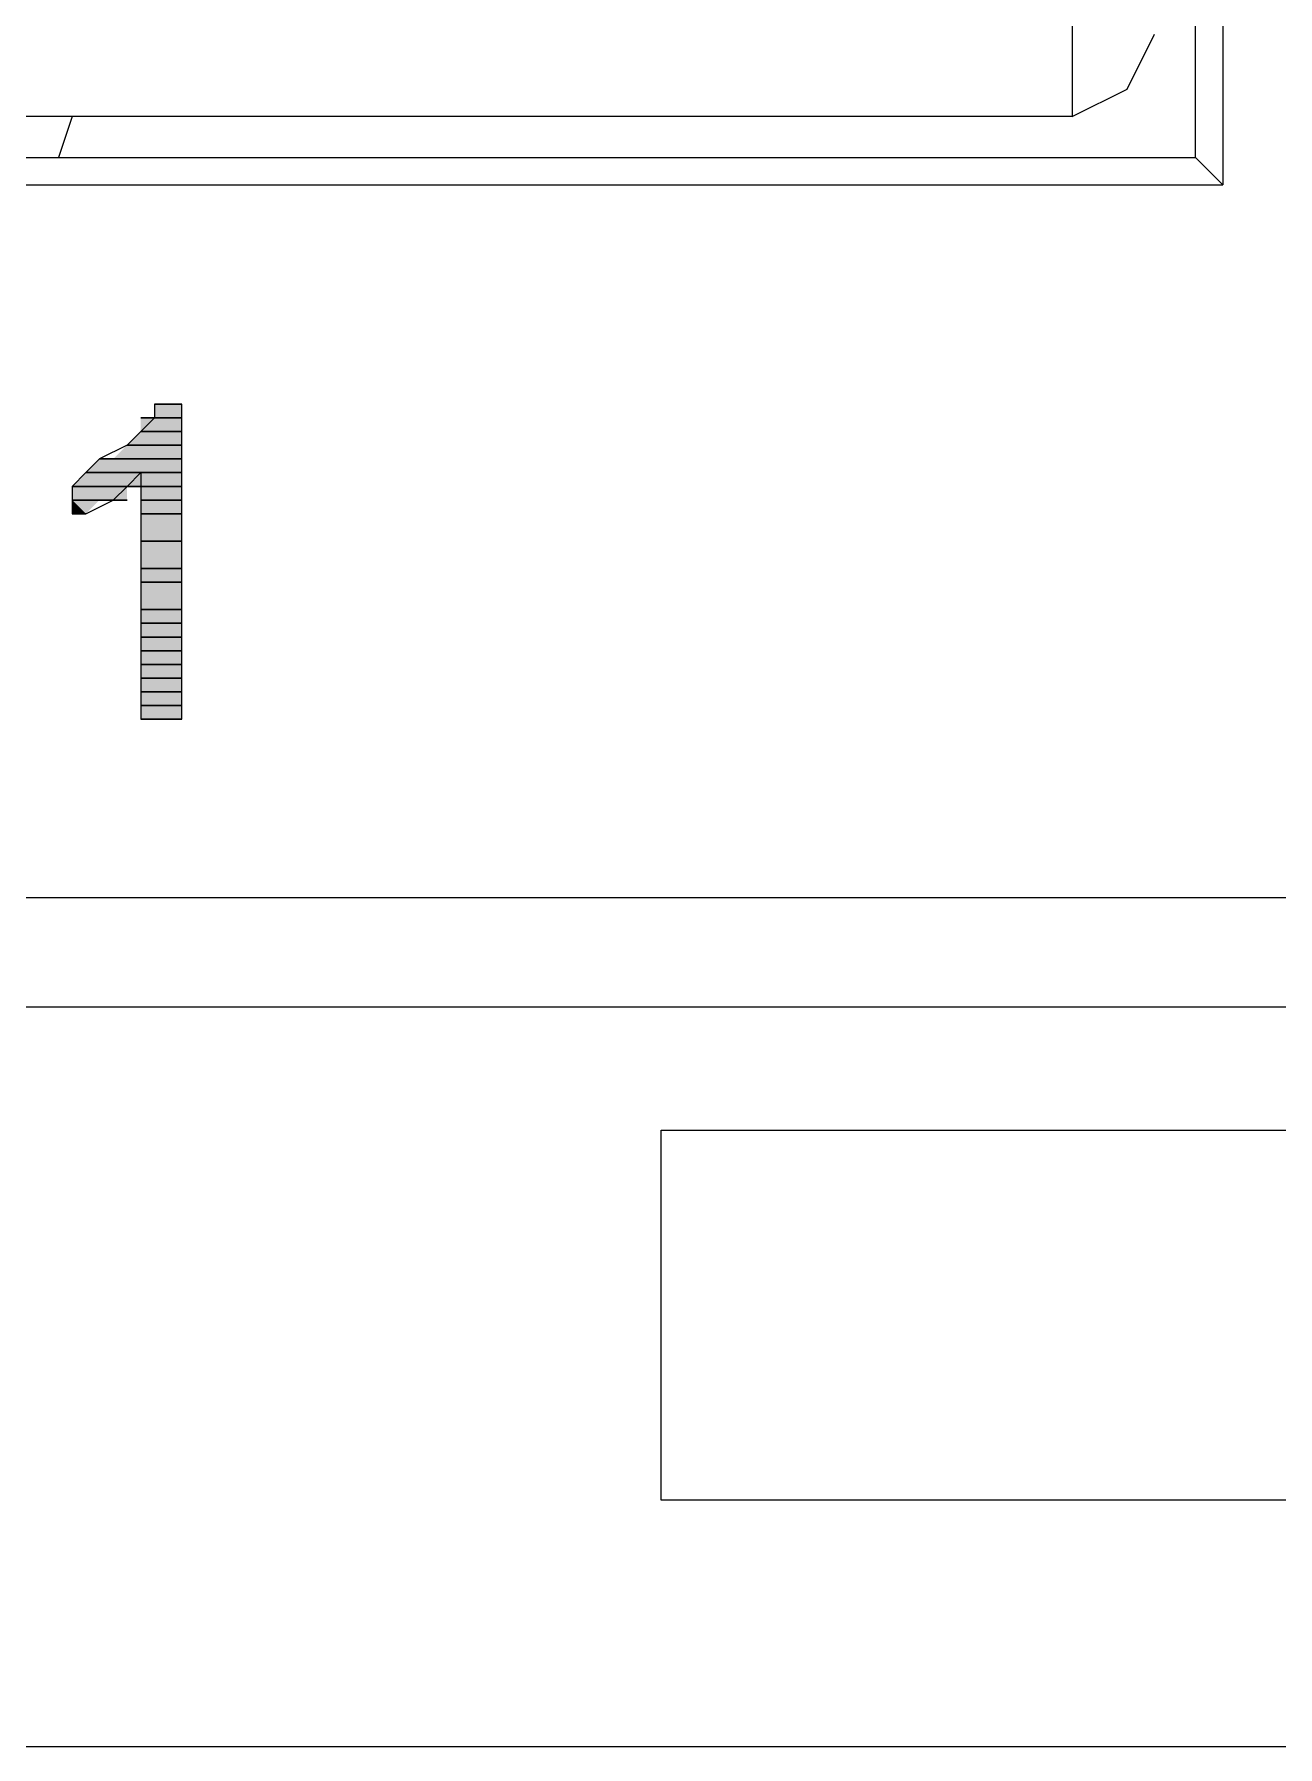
# Model space of a CAD drawing. Header units: millimetres. Extents: x -11 to 1219, y 0 to 1751.
# Drawn here: x 184.4 to 189.54, y 871.29 to 878.38 of the extents above; entities that cross this region are included whole.
import ezdxf

# ---------------------------------------------------------------- set-up
doc = ezdxf.new("R2010")
doc.units = ezdxf.units.MM
doc.header["$LTSCALE"] = 10
doc.layers.add('_MULTI_WIRE', color=9, linetype='CONTINUOUS')
doc.layers.add('PDF_Geometry', color=7, linetype='CONTINUOUS', true_color=0x151d1f)
doc.layers.add('PDF_Solid Fills', color=7, linetype='CONTINUOUS', true_color=0x070809)
doc.layers.get('_MULTI_WIRE').off()

# ---------------------------------------------------------------- blocks, each defined once
blk = doc.blocks.new('DVP-28SWS211R')
at = {"layer": 'PDF_Geometry', "color": 7, "lineweight": 9, "true_color": 0xffffff}
for p, q in [((28.3256, -72.287), (28.3256, -86.9597)), ((28.2123, -86.8464), (28.2123, -72.4003)), ((27.7024, -72.627), (27.7024, -86.6765)), ((27.929, -86.5632), (28.0423, -86.3366)), ((27.7024, -86.6765), (27.929, -86.5632)), ((27.7024, -86.6765), (15.1825, -86.6765)), ((23.5669, -86.6765), (23.5102, -86.8464)), ((14.9559, -86.8464), (28.2123, -86.8464)), ((28.3256, -86.9597), (28.2123, -86.8464)), ((14.8993, -86.9597), (28.3256, -86.9597)), ((23.9068, -87.8662), (24.0201, -87.8662)), ((24.0201, -87.8662), (23.9068, -87.8662)), ((23.9068, -87.8662), (24.0201, -87.8662)), ((24.0201, -87.8662), (23.9068, -87.8662)), ((23.9068, -87.8662), (24.0201, -87.8662)), ((24.0201, -87.8662), (23.9068, -87.8662)), ((23.9068, -87.8662), (24.0201, -87.8662)), ((24.0201, -87.8662), (23.9068, -87.8662)), ((23.9068, -87.8662), (24.0201, -87.8662)), ((24.0201, -87.8662), (23.9068, -87.8662)), ((23.9068, -87.8662), (24.0201, -87.8662)), ((24.0201, -87.8662), (23.9068, -87.8662)), ((23.9068, -87.8662), (24.0201, -87.8662)), ((24.0201, -87.8662), (23.9068, -87.8662)), ((23.9068, -87.8662), (24.0201, -87.8662)), ((24.0201, -87.8662), (23.9068, -87.8662)), ((23.9068, -87.8662), (24.0201, -87.8662)), ((24.0201, -87.8662), (23.9068, -87.8662)), ((24.0201, -87.8662), (23.9068, -87.8662)), ((23.9068, -87.8662), (23.9068, -87.9228)), ((24.0201, -89.1691), (24.0201, -87.8662)), ((23.9068, -87.9228), (23.8502, -87.9228)), ((23.8502, -87.9228), (24.0201, -87.9228)), ((23.8502, -87.9228), (24.0201, -87.9228)), ((24.0201, -87.9228), (23.8502, -87.9228)), ((23.8502, -87.9228), (24.0201, -87.9228)), ((24.0201, -87.9228), (23.8502, -87.9228)), ((23.8502, -87.9228), (24.0201, -87.9228)), ((24.0201, -87.9228), (23.8502, -87.9228)), ((23.8502, -87.9228), (24.0201, -87.9228)), ((24.0201, -87.9228), (23.8502, -87.9228)), ((23.9068, -87.9228), (23.8502, -87.9795)), ((23.9068, -87.9228), (24.0201, -87.9228)), ((24.0201, -87.9228), (23.9068, -87.9228)), ((23.9068, -87.9228), (24.0201, -87.9228)), ((24.0201, -87.9228), (23.9068, -87.9228)), ((24.0201, -87.9228), (23.9068, -87.9228)), ((23.9068, -87.9228), (24.0201, -87.9228)), ((24.0201, -87.9228), (23.9068, -87.9228)), ((23.8502, -87.9795), (23.7935, -88.0361)), ((23.8502, -87.9795), (24.0201, -87.9795)), ((24.0201, -87.9795), (23.8502, -87.9795)), ((23.8502, -87.9795), (24.0201, -87.9795)), ((24.0201, -87.9795), (23.8502, -87.9795)), ((23.8502, -87.9795), (24.0201, -87.9795)), ((24.0201, -87.9795), (23.8502, -87.9795)), ((23.8502, -87.9795), (24.0201, -87.9795)), ((24.0201, -87.9795), (23.8502, -87.9795)), ((23.8502, -87.9795), (24.0201, -87.9795)), ((24.0201, -87.9795), (23.8502, -87.9795)), ((23.8502, -87.9795), (24.0201, -87.9795)), ((24.0201, -87.9795), (23.8502, -87.9795)), ((23.8502, -87.9795), (24.0201, -87.9795)), ((24.0201, -87.9795), (23.8502, -87.9795)), ((23.8502, -87.9795), (24.0201, -87.9795)), ((24.0201, -87.9795), (23.8502, -87.9795)), ((23.8502, -87.9795), (24.0201, -87.9795)), ((24.0201, -87.9795), (23.8502, -87.9795)), ((23.8502, -87.9795), (24.0201, -87.9795)), ((24.0201, -87.9795), (23.8502, -87.9795)), ((23.8502, -87.9795), (24.0201, -87.9795)), ((24.0201, -87.9795), (23.8502, -87.9795)), ((23.8502, -87.9795), (24.0201, -87.9795)), ((24.0201, -87.9795), (23.8502, -87.9795)), ((23.8502, -87.9795), (24.0201, -87.9795)), ((24.0201, -87.9795), (23.8502, -87.9795)), ((23.8502, -87.9795), (24.0201, -87.9795)), ((24.0201, -87.9795), (23.8502, -87.9795)), ((23.7935, -88.0361), (23.6802, -88.0928)), ((23.7935, -88.0361), (24.0201, -88.0361)), ((24.0201, -88.0361), (23.7935, -88.0361)), ((23.7935, -88.0361), (24.0201, -88.0361)), ((24.0201, -88.0361), (23.7935, -88.0361)), ((23.7935, -88.0361), (24.0201, -88.0361)), ((24.0201, -88.0361), (23.7935, -88.0361)), ((23.7935, -88.0361), (24.0201, -88.0361)), ((24.0201, -88.0361), (23.7935, -88.0361)), ((23.7935, -88.0361), (24.0201, -88.0361)), ((24.0201, -88.0361), (23.7935, -88.0361)), ((23.7935, -88.0361), (24.0201, -88.0361)), ((24.0201, -88.0361), (23.7935, -88.0361)), ((23.7935, -88.0361), (24.0201, -88.0361)), ((24.0201, -88.0361), (23.7935, -88.0361)), ((23.7935, -88.0361), (24.0201, -88.0361)), ((24.0201, -88.0361), (23.7935, -88.0361)), ((23.7935, -88.0361), (24.0201, -88.0361)), ((24.0201, -88.0361), (23.7935, -88.0361)), ((23.7935, -88.0361), (24.0201, -88.0361)), ((24.0201, -88.0361), (23.7935, -88.0361)), ((23.7935, -88.0361), (24.0201, -88.0361)), ((24.0201, -88.0361), (23.7935, -88.0361)), ((23.7935, -88.0361), (24.0201, -88.0361)), ((24.0201, -88.0361), (23.7935, -88.0361)), ((23.7935, -88.0361), (24.0201, -88.0361)), ((24.0201, -88.0361), (23.7935, -88.0361)), ((23.7935, -88.0361), (24.0201, -88.0361)), ((24.0201, -88.0361), (23.7935, -88.0361)), ((23.7935, -88.0361), (24.0201, -88.0361)), ((24.0201, -88.0361), (23.7935, -88.0361)), ((23.7935, -88.0361), (24.0201, -88.0361)), ((24.0201, -88.0361), (23.7935, -88.0361)), ((23.7935, -88.0361), (24.0201, -88.0361)), ((24.0201, -88.0361), (23.7935, -88.0361)), ((23.7935, -88.0361), (24.0201, -88.0361)), ((24.0201, -88.0361), (23.7935, -88.0361)), ((23.6235, -88.1494), (23.5669, -88.2061)), ((23.6235, -88.1494), (24.0201, -88.1494)), ((24.0201, -88.1494), (23.6235, -88.1494)), ((23.6235, -88.1494), (24.0201, -88.1494)), ((24.0201, -88.1494), (23.6235, -88.1494)), ((23.6235, -88.1494), (24.0201, -88.1494)), ((24.0201, -88.1494), (23.6235, -88.1494)), ((23.6235, -88.1494), (24.0201, -88.1494)), ((24.0201, -88.1494), (23.6235, -88.1494)), ((23.6235, -88.1494), (24.0201, -88.1494)), ((24.0201, -88.1494), (23.6235, -88.1494)), ((23.6235, -88.1494), (24.0201, -88.1494)), ((24.0201, -88.1494), (23.6235, -88.1494)), ((23.6235, -88.1494), (23.8501, -88.1494)), ((23.8501, -88.1494), (23.6235, -88.1494)), ((23.6235, -88.1494), (23.8501, -88.1494)), ((23.8501, -88.1494), (23.6235, -88.1494)), ((23.6235, -88.1494), (23.8501, -88.1494)), ((23.8501, -88.1494), (23.6235, -88.1494)), ((23.6235, -88.1494), (23.8501, -88.1494)), ((23.8501, -88.1494), (23.6235, -88.1494)), ((23.6235, -88.1494), (23.8501, -88.1494)), ((23.8501, -88.1494), (23.6235, -88.1494)), ((23.6235, -88.1494), (23.8501, -88.1494)), ((23.8501, -88.1494), (23.6235, -88.1494)), ((23.6802, -88.0928), (23.6236, -88.1494)), ((23.7369, -88.0928), (23.6802, -88.0928)), ((23.6802, -88.0928), (24.0201, -88.0928)), ((23.6802, -88.0928), (24.0201, -88.0928)), ((24.0201, -88.0928), (23.6802, -88.0928)), ((23.6802, -88.0928), (24.0201, -88.0928)), ((24.0201, -88.0928), (23.6802, -88.0928)), ((23.6802, -88.0928), (24.0201, -88.0928)), ((24.0201, -88.0928), (23.6802, -88.0928)), ((23.6802, -88.0928), (24.0201, -88.0928)), ((24.0201, -88.0928), (23.6802, -88.0928)), ((23.6802, -88.0928), (24.0201, -88.0928)), ((24.0201, -88.0928), (23.6802, -88.0928)), ((23.6802, -88.0928), (24.0201, -88.0928)), ((24.0201, -88.0928), (23.6802, -88.0928)), ((23.6802, -88.0928), (24.0201, -88.0928)), ((24.0201, -88.0928), (23.6802, -88.0928)), ((23.6802, -88.0928), (24.0201, -88.0928)), ((24.0201, -88.0928), (23.6802, -88.0928)), ((23.6802, -88.0928), (24.0201, -88.0928)), ((24.0201, -88.0928), (23.6802, -88.0928)), ((23.6802, -88.0928), (24.0201, -88.0928)), ((24.0201, -88.0928), (23.6802, -88.0928)), ((23.7369, -88.0928), (24.0201, -88.0928)), ((24.0201, -88.0928), (23.7369, -88.0928)), ((23.7369, -88.0928), (24.0201, -88.0928)), ((24.0201, -88.0928), (23.7369, -88.0928)), ((23.7369, -88.0928), (24.0201, -88.0928)), ((24.0201, -88.0928), (23.7369, -88.0928)), ((23.7369, -88.0928), (24.0201, -88.0928)), ((24.0201, -88.0928), (23.7369, -88.0928)), ((23.7369, -88.0928), (24.0201, -88.0928)), ((24.0201, -88.0928), (23.7369, -88.0928)), ((23.7369, -88.0928), (24.0201, -88.0928)), ((24.0201, -88.0928), (23.7369, -88.0928)), ((23.7369, -88.0928), (24.0201, -88.0928)), ((24.0201, -88.0928), (23.7369, -88.0928)), ((23.7369, -88.0928), (24.0201, -88.0928)), ((24.0201, -88.0928), (23.7369, -88.0928)), ((23.7369, -88.0928), (24.0201, -88.0928)), ((24.0201, -88.0928), (23.7369, -88.0928)), ((23.7369, -88.0928), (24.0201, -88.0928)), ((24.0201, -88.0928), (23.7369, -88.0928)), ((24.0201, -88.0928), (23.7369, -88.0928)), ((23.7369, -88.0928), (24.0201, -88.0928)), ((24.0201, -88.0928), (23.7369, -88.0928)), ((23.7935, -88.2061), (23.8501, -88.1494)), ((23.8502, -88.1494), (24.0201, -88.1494)), ((24.0201, -88.1494), (23.8502, -88.1494)), ((23.8502, -88.1494), (24.0201, -88.1494)), ((24.0201, -88.1494), (23.8502, -88.1494)), ((23.8502, -88.1494), (24.0201, -88.1494)), ((24.0201, -88.1494), (23.8502, -88.1494)), ((23.8502, -88.1494), (24.0201, -88.1494)), ((24.0201, -88.1494), (23.8502, -88.1494)), ((23.8502, -88.1494), (24.0201, -88.1494)), ((24.0201, -88.1494), (23.8502, -88.1494)), ((23.8502, -88.1494), (24.0201, -88.1494)), ((24.0201, -88.1494), (23.8502, -88.1494)), ((23.8502, -88.1494), (23.8502, -89.1691)), ((23.5669, -88.2061), (23.8501, -88.2061)), ((23.8501, -88.2061), (23.5669, -88.2061)), ((23.5669, -88.2061), (23.8501, -88.2061)), ((23.8501, -88.2061), (23.5669, -88.2061)), ((23.5669, -88.2061), (23.8501, -88.2061)), ((23.8501, -88.2061), (23.5669, -88.2061)), ((23.5669, -88.2061), (23.8501, -88.2061)), ((23.8501, -88.2061), (23.5669, -88.2061)), ((23.5669, -88.2061), (23.8501, -88.2061)), ((23.8501, -88.2061), (23.5669, -88.2061)), ((23.5669, -88.2061), (23.8501, -88.2061)), ((23.8501, -88.2061), (23.5669, -88.2061)), ((23.5669, -88.2061), (23.7935, -88.2061)), ((23.7935, -88.2061), (23.5669, -88.2061)), ((23.5669, -88.2061), (23.8501, -88.2061)), ((23.7935, -88.2061), (23.5669, -88.2061)), ((23.5669, -88.2061), (23.7935, -88.2061)), ((23.7935, -88.2061), (23.5669, -88.2061)), ((23.5669, -88.2061), (23.7935, -88.2061)), ((23.7935, -88.2061), (23.5669, -88.2061)), ((23.5669, -88.2061), (23.5669, -88.3194)), ((23.7368, -88.2627), (23.7935, -88.2061)), ((23.8501, -88.2061), (23.7935, -88.2061)), ((23.8502, -88.2061), (24.0201, -88.2061)), ((24.0201, -88.2061), (23.8502, -88.2061)), ((23.8502, -88.2061), (24.0201, -88.2061)), ((24.0201, -88.2061), (23.8502, -88.2061)), ((23.8502, -88.2061), (24.0201, -88.2061)), ((24.0201, -88.2061), (23.8502, -88.2061)), ((23.8502, -88.2061), (24.0201, -88.2061)), ((24.0201, -88.2061), (23.8502, -88.2061)), ((23.8502, -88.2061), (24.0201, -88.2061)), ((24.0201, -88.2061), (23.8502, -88.2061)), ((23.8502, -88.2061), (24.0201, -88.2061)), ((24.0201, -88.2061), (23.8502, -88.2061)), ((23.8502, -88.2061), (24.0201, -88.2061)), ((24.0201, -88.2061), (23.8502, -88.2061)), ((23.8502, -88.2061), (24.0201, -88.2061)), ((24.0201, -88.2061), (23.8502, -88.2061)), ((23.8502, -88.2061), (24.0201, -88.2061)), ((24.0201, -88.2061), (23.8502, -88.2061)), ((23.8502, -88.2061), (24.0201, -88.2061)), ((24.0201, -88.2061), (23.8502, -88.2061)), ((23.5669, -88.2627), (23.7368, -88.2627)), ((23.7368, -88.2627), (23.5669, -88.2627)), ((23.5669, -88.2627), (23.7935, -88.2627)), ((23.7368, -88.2627), (23.5669, -88.2627)), ((23.5669, -88.2627), (23.7368, -88.2627)), ((23.7368, -88.2627), (23.5669, -88.2627)), ((23.5669, -88.2627), (23.7368, -88.2627)), ((23.7368, -88.2627), (23.5669, -88.2627)), ((23.5669, -88.2627), (23.7368, -88.2627)), ((23.7368, -88.2627), (23.5669, -88.2627)), ((23.5669, -88.2627), (23.7368, -88.2627)), ((23.7368, -88.2627), (23.5669, -88.2627)), ((23.5669, -88.2627), (23.7368, -88.2627)), ((23.7368, -88.2627), (23.5669, -88.2627)), ((23.5669, -88.2627), (23.7368, -88.2627)), ((23.7368, -88.2627), (23.5669, -88.2627)), ((23.5669, -88.2627), (23.7368, -88.2627)), ((23.7368, -88.2627), (23.5669, -88.2627)), ((23.5669, -88.2627), (23.7368, -88.2627)), ((23.7368, -88.2627), (23.5669, -88.2627)), ((23.5669, -88.2627), (23.7368, -88.2627)), ((23.7368, -88.2627), (23.5669, -88.2627)), ((23.5669, -88.2627), (23.7368, -88.2627)), ((23.7368, -88.2627), (23.5669, -88.2627)), ((23.5669, -88.2627), (23.7368, -88.2627)), ((23.7368, -88.2627), (23.5669, -88.2627)), ((23.5669, -88.2627), (23.7368, -88.2627)), ((23.7368, -88.2627), (23.5669, -88.2627)), ((23.5669, -88.2627), (23.7368, -88.2627)), ((23.7368, -88.2627), (23.5669, -88.2627)), ((23.5669, -88.2627), (23.7368, -88.2627)), ((23.7368, -88.2627), (23.5669, -88.2627)), ((23.5669, -88.2627), (23.6802, -88.2627)), ((23.6802, -88.2627), (23.5669, -88.2627)), ((23.5669, -88.2627), (23.7368, -88.2627)), ((23.6802, -88.2627), (23.5669, -88.2627)), ((23.6235, -88.3194), (23.7368, -88.2627)), ((23.7368, -88.2627), (23.6802, -88.2627)), ((23.7935, -88.2627), (23.7368, -88.2627)), ((23.8502, -88.2627), (24.0201, -88.2627)), ((24.0201, -88.2627), (23.8502, -88.2627)), ((23.8502, -88.2627), (24.0201, -88.2627)), ((24.0201, -88.2627), (23.8502, -88.2627)), ((23.8502, -88.2627), (24.0201, -88.2627)), ((24.0201, -88.2627), (23.8502, -88.2627)), ((23.8502, -88.2627), (24.0201, -88.2627)), ((24.0201, -88.2627), (23.8502, -88.2627)), ((23.8502, -88.2627), (24.0201, -88.2627)), ((24.0201, -88.2627), (23.8502, -88.2627)), ((23.8502, -88.2627), (24.0201, -88.2627)), ((24.0201, -88.2627), (23.8502, -88.2627)), ((23.8502, -88.2627), (24.0201, -88.2627)), ((24.0201, -88.2627), (23.8502, -88.2627)), ((23.8502, -88.2627), (24.0201, -88.2627)), ((24.0201, -88.2627), (23.8502, -88.2627)), ((23.8502, -88.2627), (24.0201, -88.2627)), ((24.0201, -88.2627), (23.8502, -88.2627)), ((23.8502, -88.2627), (24.0201, -88.2627)), ((24.0201, -88.2627), (23.8502, -88.2627)), ((23.8502, -88.2627), (24.0201, -88.2627)), ((24.0201, -88.2627), (23.8502, -88.2627)), ((23.8502, -88.2627), (24.0201, -88.2627)), ((24.0201, -88.2627), (23.8502, -88.2627)), ((23.8502, -88.2627), (24.0201, -88.2627)), ((24.0201, -88.2627), (23.8502, -88.2627)), ((23.8502, -88.2627), (24.0201, -88.2627)), ((24.0201, -88.2627), (23.8502, -88.2627)), ((23.8502, -88.2627), (24.0201, -88.2627)), ((24.0201, -88.2627), (23.8502, -88.2627)), ((23.8502, -88.2627), (24.0201, -88.2627)), ((24.0201, -88.2627), (23.8502, -88.2627)), ((23.8502, -88.2627), (24.0201, -88.2627)), ((24.0201, -88.2627), (23.8502, -88.2627)), ((23.8502, -88.2627), (24.0201, -88.2627)), ((24.0201, -88.2627), (23.8502, -88.2627)), ((23.5669, -88.3194), (23.6235, -88.3194)), ((23.6235, -88.3194), (23.5669, -88.3194)), ((23.5669, -88.3194), (23.6235, -88.3194)), ((23.6235, -88.3194), (23.5669, -88.3194)), ((23.5669, -88.3194), (23.6235, -88.3194)), ((23.6235, -88.3194), (23.5669, -88.3194)), ((23.5669, -88.3194), (23.6235, -88.3194)), ((23.6235, -88.3194), (23.5669, -88.3194)), ((23.5669, -88.3194), (23.5669, -88.3194)), ((23.5669, -88.3194), (23.5669, -88.3194)), ((23.5669, -88.3194), (23.6235, -88.3194)), ((23.6235, -88.3194), (23.5669, -88.3194)), ((23.5669, -88.3194), (23.5669, -88.3194)), ((23.5669, -88.3194), (23.5669, -88.3194)), ((23.5669, -88.3194), (23.5669, -88.3194)), ((23.5669, -88.3194), (23.5669, -88.3194)), ((23.5669, -88.3194), (23.5669, -88.3194)), ((23.5669, -88.3194), (23.5669, -88.3194)), ((23.5669, -88.3194), (23.5669, -88.3194)), ((23.5669, -88.3194), (23.5669, -88.3194)), ((23.5669, -88.3194), (23.5669, -88.3194)), ((23.5669, -88.3194), (23.5669, -88.3194)), ((23.5669, -88.3194), (23.5669, -88.3194)), ((23.5669, -88.3194), (23.5669, -88.3194)), ((23.5669, -88.3194), (23.5669, -88.3194)), ((23.5669, -88.3194), (23.5669, -88.3194)), ((23.5669, -88.3194), (23.5669, -88.3194)), ((23.5669, -88.3194), (23.6235, -88.3194)), ((23.8502, -88.3194), (24.0201, -88.3194)), ((24.0201, -88.3194), (23.8502, -88.3194)), ((23.8502, -88.3194), (24.0201, -88.3194)), ((24.0201, -88.3194), (23.8502, -88.3194)), ((23.8502, -88.3194), (24.0201, -88.3194)), ((24.0201, -88.3194), (23.8502, -88.3194)), ((23.8502, -88.3194), (24.0201, -88.3194)), ((24.0201, -88.3194), (23.8502, -88.3194)), ((23.8502, -88.3194), (24.0201, -88.3194)), ((24.0201, -88.3194), (23.8502, -88.3194)), ((23.8502, -88.3194), (24.0201, -88.3194)), ((24.0201, -88.3194), (23.8502, -88.3194)), ((23.8502, -88.3194), (24.0201, -88.3194)), ((24.0201, -88.3194), (23.8502, -88.3194)), ((23.8502, -88.3194), (24.0201, -88.3194)), ((24.0201, -88.3194), (23.8502, -88.3194)), ((23.8502, -88.3194), (24.0201, -88.3194)), ((24.0201, -88.3194), (23.8502, -88.3194)), ((23.8502, -88.3194), (24.0201, -88.3194)), ((24.0201, -88.3194), (23.8502, -88.3194)), ((23.8502, -88.3194), (24.0201, -88.3194)), ((24.0201, -88.3194), (23.8502, -88.3194)), ((23.8502, -88.3194), (24.0201, -88.3194)), ((24.0201, -88.3194), (23.8502, -88.3194)), ((23.8502, -88.3194), (24.0201, -88.3194)), ((24.0201, -88.3194), (23.8502, -88.3194)), ((23.8502, -88.3194), (24.0201, -88.3194)), ((24.0201, -88.3194), (23.8502, -88.3194)), ((23.8502, -88.4327), (24.0201, -88.4327)), ((24.0201, -88.4327), (23.8502, -88.4327)), ((23.8502, -88.4327), (24.0201, -88.4327)), ((24.0201, -88.4327), (23.8502, -88.4327)), ((23.8502, -88.4327), (24.0201, -88.4327)), ((24.0201, -88.4327), (23.8502, -88.4327)), ((23.8502, -88.4327), (24.0201, -88.4327)), ((24.0201, -88.4327), (23.8502, -88.4327)), ((23.8502, -88.4327), (24.0201, -88.4327)), ((24.0201, -88.4327), (23.8502, -88.4327)), ((23.8502, -88.4327), (24.0201, -88.4327)), ((24.0201, -88.4327), (23.8502, -88.4327)), ((23.8502, -88.4327), (24.0201, -88.4327)), ((24.0201, -88.4327), (23.8502, -88.4327)), ((23.8502, -88.4327), (24.0201, -88.4327)), ((24.0201, -88.4327), (23.8502, -88.4327)), ((23.8502, -88.4327), (24.0201, -88.4327)), ((24.0201, -88.4327), (23.8502, -88.4327)), ((23.8502, -88.4327), (24.0201, -88.4327)), ((24.0201, -88.4327), (23.8502, -88.4327)), ((23.8502, -88.5459), (24.0201, -88.5459)), ((24.0201, -88.5459), (23.8502, -88.5459)), ((23.8502, -88.5459), (24.0201, -88.5459)), ((24.0201, -88.5459), (23.8502, -88.5459)), ((23.8502, -88.5459), (24.0201, -88.5459)), ((24.0201, -88.5459), (23.8502, -88.5459)), ((23.8502, -88.5459), (24.0201, -88.5459)), ((24.0201, -88.5459), (23.8502, -88.5459)), ((23.8502, -88.5459), (24.0201, -88.5459)), ((24.0201, -88.5459), (23.8502, -88.5459)), ((23.8502, -88.5459), (24.0201, -88.5459)), ((24.0201, -88.5459), (23.8502, -88.5459)), ((23.8502, -88.5459), (24.0201, -88.5459)), ((24.0201, -88.5459), (23.8502, -88.5459)), ((23.8502, -88.5459), (24.0201, -88.5459)), ((24.0201, -88.5459), (23.8502, -88.5459)), ((23.8502, -88.5459), (24.0201, -88.5459)), ((24.0201, -88.5459), (23.8502, -88.5459)), ((23.8502, -88.5459), (24.0201, -88.5459)), ((24.0201, -88.5459), (23.8502, -88.5459)), ((23.8502, -88.5459), (24.0201, -88.5459)), ((24.0201, -88.5459), (23.8502, -88.5459)), ((23.8502, -88.5459), (24.0201, -88.5459)), ((24.0201, -88.5459), (23.8502, -88.5459)), ((23.8502, -88.6026), (24.0201, -88.6026)), ((24.0201, -88.6026), (23.8502, -88.6026)), ((23.8502, -88.6026), (24.0201, -88.6026)), ((24.0201, -88.6026), (23.8502, -88.6026)), ((23.8502, -88.6026), (24.0201, -88.6026)), ((24.0201, -88.6026), (23.8502, -88.6026)), ((23.8502, -88.6026), (24.0201, -88.6026)), ((24.0201, -88.6026), (23.8502, -88.6026)), ((23.8502, -88.6026), (24.0201, -88.6026)), ((24.0201, -88.6026), (23.8502, -88.6026)), ((23.8502, -88.6026), (24.0201, -88.6026)), ((24.0201, -88.6026), (23.8502, -88.6026)), ((23.8502, -88.7159), (24.0201, -88.7159)), ((24.0201, -88.7159), (23.8502, -88.7159)), ((23.8502, -88.7159), (24.0201, -88.7159)), ((24.0201, -88.7159), (23.8502, -88.7159)), ((23.8502, -88.7159), (24.0201, -88.7159)), ((24.0201, -88.7159), (23.8502, -88.7159)), ((23.8502, -88.7159), (24.0201, -88.7159)), ((24.0201, -88.7159), (23.8502, -88.7159)), ((23.8502, -88.7159), (24.0201, -88.7159)), ((24.0201, -88.7159), (23.8502, -88.7159)), ((23.8502, -88.7159), (24.0201, -88.7159)), ((24.0201, -88.7159), (23.8502, -88.7159)), ((23.8502, -88.7159), (24.0201, -88.7159)), ((24.0201, -88.7159), (23.8502, -88.7159)), ((23.8502, -88.7159), (24.0201, -88.7159)), ((24.0201, -88.7159), (23.8502, -88.7159)), ((23.8502, -88.7159), (24.0201, -88.7159)), ((24.0201, -88.7159), (23.8502, -88.7159)), ((23.8502, -88.7159), (24.0201, -88.7159)), ((24.0201, -88.7159), (23.8502, -88.7159)), ((23.8502, -88.7725), (24.0201, -88.7725)), ((24.0201, -88.7725), (23.8502, -88.7725)), ((23.8502, -88.7725), (24.0201, -88.7725)), ((24.0201, -88.7725), (23.8502, -88.7725)), ((23.8502, -88.7725), (24.0201, -88.7725)), ((24.0201, -88.7725), (23.8502, -88.7725)), ((23.8502, -88.7725), (24.0201, -88.7725)), ((24.0201, -88.7725), (23.8502, -88.7725)), ((23.8502, -88.7725), (24.0201, -88.7725)), ((24.0201, -88.7725), (23.8502, -88.7725)), ((23.8502, -88.7725), (24.0201, -88.7725)), ((24.0201, -88.7725), (23.8502, -88.7725)), ((23.8502, -88.7725), (24.0201, -88.7725)), ((24.0201, -88.7725), (23.8502, -88.7725)), ((23.8502, -88.7725), (24.0201, -88.7725)), ((24.0201, -88.7725), (23.8502, -88.7725)), ((23.8502, -88.7725), (24.0201, -88.7725)), ((24.0201, -88.7725), (23.8502, -88.7725)), ((23.8502, -88.7725), (24.0201, -88.7725)), ((24.0201, -88.7725), (23.8502, -88.7725)), ((23.8502, -88.7725), (24.0201, -88.7725)), ((24.0201, -88.7725), (23.8502, -88.7725)), ((23.8502, -88.7725), (24.0201, -88.7725)), ((24.0201, -88.7725), (23.8502, -88.7725)), ((23.8502, -88.7725), (24.0201, -88.7725)), ((24.0201, -88.7725), (23.8502, -88.7725)), ((23.8502, -88.7725), (24.0201, -88.7725)), ((24.0201, -88.7725), (23.8502, -88.7725)), ((23.8502, -88.7725), (24.0201, -88.7725)), ((24.0201, -88.7725), (23.8502, -88.7725)), ((23.8502, -88.7725), (24.0201, -88.7725)), ((24.0201, -88.7725), (23.8502, -88.7725)), ((23.8502, -88.7725), (24.0201, -88.7725)), ((24.0201, -88.7725), (23.8502, -88.7725)), ((23.8502, -88.7725), (24.0201, -88.7725)), ((24.0201, -88.7725), (23.8502, -88.7725)), ((23.8502, -88.8292), (24.0201, -88.8292)), ((24.0201, -88.8292), (23.8502, -88.8292)), ((23.8502, -88.8292), (24.0201, -88.8292)), ((24.0201, -88.8292), (23.8502, -88.8292)), ((23.8502, -88.8292), (24.0201, -88.8292)), ((24.0201, -88.8292), (23.8502, -88.8292)), ((23.8502, -88.8292), (24.0201, -88.8292)), ((24.0201, -88.8292), (23.8502, -88.8292)), ((23.8502, -88.8292), (24.0201, -88.8292)), ((24.0201, -88.8292), (23.8502, -88.8292)), ((23.8502, -88.8292), (24.0201, -88.8292)), ((24.0201, -88.8292), (23.8502, -88.8292)), ((23.8502, -88.8292), (24.0201, -88.8292)), ((24.0201, -88.8292), (23.8502, -88.8292)), ((23.8502, -88.8292), (24.0201, -88.8292)), ((24.0201, -88.8292), (23.8502, -88.8292)), ((23.8502, -88.8292), (24.0201, -88.8292)), ((24.0201, -88.8292), (23.8502, -88.8292)), ((23.8502, -88.8292), (24.0201, -88.8292)), ((24.0201, -88.8292), (23.8502, -88.8292)), ((23.8502, -88.8858), (24.0201, -88.8858)), ((24.0201, -88.8858), (23.8502, -88.8858)), ((23.8502, -88.8858), (24.0201, -88.8858)), ((24.0201, -88.8858), (23.8502, -88.8858)), ((23.8502, -88.8858), (24.0201, -88.8858)), ((24.0201, -88.8858), (23.8502, -88.8858)), ((23.8502, -88.8858), (24.0201, -88.8858)), ((24.0201, -88.8858), (23.8502, -88.8858)), ((23.8502, -88.8858), (24.0201, -88.8858)), ((24.0201, -88.8858), (23.8502, -88.8858)), ((23.8502, -88.8858), (24.0201, -88.8858)), ((24.0201, -88.8858), (23.8502, -88.8858)), ((23.8502, -88.8858), (24.0201, -88.8858)), ((24.0201, -88.8858), (23.8502, -88.8858)), ((23.8502, -88.8858), (24.0201, -88.8858)), ((24.0201, -88.8858), (23.8502, -88.8858)), ((23.8502, -88.8858), (24.0201, -88.8858)), ((24.0201, -88.8858), (23.8502, -88.8858)), ((23.8502, -88.8858), (24.0201, -88.8858)), ((24.0201, -88.8858), (23.8502, -88.8858)), ((23.8502, -88.8858), (24.0201, -88.8858)), ((24.0201, -88.8858), (23.8502, -88.8858)), ((23.8502, -88.8858), (24.0201, -88.8858)), ((24.0201, -88.8858), (23.8502, -88.8858)), ((23.8502, -88.9425), (24.0201, -88.9425)), ((24.0201, -88.9425), (23.8502, -88.9425)), ((23.8502, -88.9425), (24.0201, -88.9425)), ((24.0201, -88.9425), (23.8502, -88.9425)), ((23.8502, -88.9425), (24.0201, -88.9425)), ((24.0201, -88.9425), (23.8502, -88.9425)), ((23.8502, -88.9425), (24.0201, -88.9425)), ((24.0201, -88.9425), (23.8502, -88.9425)), ((23.8502, -88.9425), (24.0201, -88.9425)), ((24.0201, -88.9425), (23.8502, -88.9425)), ((23.8502, -88.9425), (24.0201, -88.9425)), ((24.0201, -88.9425), (23.8502, -88.9425)), ((23.8502, -88.9425), (24.0201, -88.9425)), ((24.0201, -88.9425), (23.8502, -88.9425)), ((23.8502, -88.9425), (24.0201, -88.9425)), ((24.0201, -88.9425), (23.8502, -88.9425)), ((23.8502, -88.9425), (24.0201, -88.9425)), ((24.0201, -88.9425), (23.8502, -88.9425)), ((23.8502, -88.9425), (24.0201, -88.9425)), ((24.0201, -88.9425), (23.8502, -88.9425)), ((23.8502, -88.9425), (24.0201, -88.9425)), ((24.0201, -88.9425), (23.8502, -88.9425)), ((23.8502, -88.9425), (24.0201, -88.9425)), ((24.0201, -88.9425), (23.8502, -88.9425)), ((23.8502, -88.9425), (24.0201, -88.9425)), ((24.0201, -88.9425), (23.8502, -88.9425)), ((23.8502, -88.9425), (24.0201, -88.9425)), ((24.0201, -88.9425), (23.8502, -88.9425)), ((23.8502, -88.9991), (24.0201, -88.9991)), ((24.0201, -88.9991), (23.8502, -88.9991)), ((23.8502, -88.9991), (24.0201, -88.9991)), ((24.0201, -88.9991), (23.8502, -88.9991)), ((23.8502, -88.9991), (24.0201, -88.9991)), ((24.0201, -88.9991), (23.8502, -88.9991)), ((23.8502, -88.9991), (24.0201, -88.9991)), ((24.0201, -88.9991), (23.8502, -88.9991)), ((23.8502, -88.9991), (24.0201, -88.9991)), ((24.0201, -88.9991), (23.8502, -88.9991)), ((23.8502, -88.9991), (24.0201, -88.9991)), ((24.0201, -88.9991), (23.8502, -88.9991)), ((23.8502, -88.9991), (24.0201, -88.9991)), ((24.0201, -88.9991), (23.8502, -88.9991)), ((23.8502, -88.9991), (24.0201, -88.9991)), ((24.0201, -88.9991), (23.8502, -88.9991)), ((23.8502, -88.9991), (24.0201, -88.9991)), ((24.0201, -88.9991), (23.8502, -88.9991)), ((23.8502, -88.9991), (24.0201, -88.9991)), ((24.0201, -88.9991), (23.8502, -88.9991)), ((23.8502, -88.9991), (24.0201, -88.9991)), ((24.0201, -88.9991), (23.8502, -88.9991)), ((23.8502, -88.9991), (24.0201, -88.9991)), ((24.0201, -88.9991), (23.8502, -88.9991)), ((23.8502, -88.9991), (24.0201, -88.9991)), ((24.0201, -88.9991), (23.8502, -88.9991)), ((23.8502, -88.9991), (24.0201, -88.9991)), ((24.0201, -88.9991), (23.8502, -88.9991)), ((23.8502, -88.9991), (24.0201, -88.9991)), ((24.0201, -88.9991), (23.8502, -88.9991)), ((23.8502, -88.9991), (24.0201, -88.9991)), ((24.0201, -88.9991), (23.8502, -88.9991)), ((23.8502, -88.9991), (24.0201, -88.9991)), ((24.0201, -88.9991), (23.8502, -88.9991)), ((23.8502, -88.9991), (24.0201, -88.9991)), ((24.0201, -88.9991), (23.8502, -88.9991)), ((23.8502, -88.9991), (24.0201, -88.9991)), ((24.0201, -88.9991), (23.8502, -88.9991)), ((23.8502, -88.9991), (24.0201, -88.9991)), ((24.0201, -88.9991), (23.8502, -88.9991)), ((23.8502, -88.9991), (24.0201, -88.9991)), ((24.0201, -88.9991), (23.8502, -88.9991)), ((23.8502, -88.9991), (24.0201, -88.9991)), ((24.0201, -88.9991), (23.8502, -88.9991)), ((23.8502, -88.9991), (24.0201, -88.9991)), ((24.0201, -88.9991), (23.8502, -88.9991)), ((23.8502, -88.9991), (24.0201, -88.9991)), ((24.0201, -88.9991), (23.8502, -88.9991)), ((23.8502, -88.9991), (24.0201, -88.9991)), ((24.0201, -88.9991), (23.8502, -88.9991)), ((23.8502, -88.9991), (24.0201, -88.9991)), ((24.0201, -88.9991), (23.8502, -88.9991)), ((23.8502, -89.0558), (24.0201, -89.0558)), ((24.0201, -89.0558), (23.8502, -89.0558)), ((23.8502, -89.0558), (24.0201, -89.0558)), ((24.0201, -89.0558), (23.8502, -89.0558)), ((23.8502, -89.0558), (24.0201, -89.0558)), ((24.0201, -89.0558), (23.8502, -89.0558)), ((23.8502, -89.0558), (24.0201, -89.0558)), ((24.0201, -89.0558), (23.8502, -89.0558)), ((23.8502, -89.0558), (24.0201, -89.0558)), ((24.0201, -89.0558), (23.8502, -89.0558)), ((23.8502, -89.0558), (24.0201, -89.0558)), ((24.0201, -89.0558), (23.8502, -89.0558)), ((23.8502, -89.0558), (24.0201, -89.0558)), ((24.0201, -89.0558), (23.8502, -89.0558)), ((23.8502, -89.0558), (24.0201, -89.0558)), ((24.0201, -89.0558), (23.8502, -89.0558)), ((23.8502, -89.0558), (24.0201, -89.0558)), ((24.0201, -89.0558), (23.8502, -89.0558)), ((23.8502, -89.0558), (24.0201, -89.0558)), ((24.0201, -89.0558), (23.8502, -89.0558)), ((23.8502, -89.0558), (24.0201, -89.0558)), ((24.0201, -89.0558), (23.8502, -89.0558)), ((23.8502, -89.0558), (24.0201, -89.0558)), ((24.0201, -89.0558), (23.8502, -89.0558)), ((23.8502, -89.1124), (24.0201, -89.1124)), ((24.0201, -89.1124), (23.8502, -89.1124)), ((23.8502, -89.1124), (24.0201, -89.1124)), ((24.0201, -89.1124), (23.8502, -89.1124)), ((23.8502, -89.1124), (24.0201, -89.1124)), ((24.0201, -89.1124), (23.8502, -89.1124)), ((23.8502, -89.1124), (24.0201, -89.1124)), ((24.0201, -89.1124), (23.8502, -89.1124)), ((23.8502, -89.1124), (24.0201, -89.1124)), ((24.0201, -89.1124), (23.8502, -89.1124)), ((23.8502, -89.1124), (24.0201, -89.1124)), ((24.0201, -89.1124), (23.8502, -89.1124)), ((23.8502, -89.1124), (24.0201, -89.1124)), ((24.0201, -89.1124), (23.8502, -89.1124)), ((23.8502, -89.1124), (24.0201, -89.1124)), ((24.0201, -89.1124), (23.8502, -89.1124)), ((23.8502, -89.1124), (24.0201, -89.1124)), ((24.0201, -89.1124), (23.8502, -89.1124)), ((23.8502, -89.1124), (24.0201, -89.1124)), ((24.0201, -89.1124), (23.8502, -89.1124)), ((23.8502, -89.1691), (24.0201, -89.1691)), ((24.0201, -89.1691), (23.8502, -89.1691)), ((23.8502, -89.1691), (24.0201, -89.1691)), ((24.0201, -89.1691), (23.8502, -89.1691)), ((23.8502, -89.1691), (24.0201, -89.1691)), ((24.0201, -89.1691), (23.8502, -89.1691)), ((23.8502, -89.1691), (24.0201, -89.1691)), ((24.0201, -89.1691), (23.8502, -89.1691)), ((23.8502, -89.1691), (24.0201, -89.1691)), ((24.0201, -89.1691), (23.8502, -89.1691)), ((23.8502, -89.1691), (24.0201, -89.1691)), ((24.0201, -89.1691), (23.8502, -89.1691)), ((23.8502, -89.1691), (24.0201, -89.1691)), ((24.0201, -89.1691), (23.8502, -89.1691)), ((23.8502, -89.1691), (24.0201, -89.1691)), ((24.0201, -89.1691), (23.8502, -89.1691)), ((23.8502, -89.1691), (24.0201, -89.1691)), ((24.0201, -89.1691), (23.8502, -89.1691)), ((23.8502, -89.1691), (24.0201, -89.1691)), ((24.0201, -89.1691), (23.8502, -89.1691)), ((23.8502, -89.1691), (24.0201, -89.1691)), ((24.0201, -89.1691), (23.8502, -89.1691)), ((23.8502, -89.1691), (24.0201, -89.1691)), ((24.0201, -89.1691), (23.8502, -89.1691)), ((23.8502, -89.1691), (24.0201, -89.1691)), ((24.0201, -89.1691), (23.8502, -89.1691)), ((23.8502, -89.1691), (24.0201, -89.1691)), ((-0.5099, -89.9056), (45.7175, -89.9056)), ((0, -90.3588), (45.2077, -90.3588)), ((26.0029, -90.8686), (30.0818, -90.8686)), ((26.0029, -92.3983), (26.0029, -90.8687)), ((30.0818, -92.3983), (26.0029, -92.3983)), ((45.2077, -93.4179), (18.6949, -93.4179))]:
    blk.add_line(p, q, dxfattribs=at)
at = {"layer": 'PDF_Solid Fills', "color": 7, "lineweight": 9, "true_color": 0xffffff, "transparency": 33554559}
for points in [[(23.9068, -87.8662), (23.9068, -87.9228), (24.0201, -87.9228)], [(23.9068, -87.8662), (24.0201, -87.8662), (24.0201, -87.9228)], [(23.8502, -87.9228), (23.8502, -87.9794), (24.0201, -87.9794)], [(23.8502, -87.9228), (24.0201, -87.9228), (24.0201, -87.9794)], [(23.8502, -87.9795), (23.7935, -88.0361), (24.0201, -88.0361)], [(23.8502, -87.9795), (24.0201, -87.9795), (24.0201, -88.0361)], [(23.7935, -88.0361), (23.7369, -88.0927), (24.0201, -88.0927)], [(23.7935, -88.0361), (24.0201, -88.0361), (24.0201, -88.0927)], [(23.6235, -88.1494), (23.5669, -88.2061), (23.8501, -88.2061)], [(23.6235, -88.1494), (23.8501, -88.1494), (23.8501, -88.2061)], [(23.6802, -88.0928), (23.6236, -88.1494), (24.0201, -88.1494)], [(23.6802, -88.0928), (24.0201, -88.0928), (24.0201, -88.1494)], [(23.8502, -88.1494), (23.8502, -88.2061), (24.0201, -88.2061)], [(23.8502, -88.1494), (24.0201, -88.1494), (24.0201, -88.2061)], [(23.5669, -88.2061), (23.5669, -88.2627), (23.7935, -88.2627)], [(23.5669, -88.2061), (23.7935, -88.2061), (23.7935, -88.2627)], [(23.8502, -88.2061), (23.8502, -88.2627), (24.0201, -88.2627)], [(23.8502, -88.2061), (24.0201, -88.2061), (24.0201, -88.2627)], [(23.5669, -88.2627), (23.5669, -88.3194), (23.6235, -88.3194)], [(23.5669, -88.2627), (23.6802, -88.2627), (23.6235, -88.3194)], [(23.8502, -88.2627), (23.8502, -88.3194), (24.0201, -88.3194)], [(23.8502, -88.2627), (24.0201, -88.2627), (24.0201, -88.3194)], [(23.8502, -88.3194), (23.8502, -88.4327), (24.0201, -88.4327)], [(23.8502, -88.3194), (24.0201, -88.3194), (24.0201, -88.4327)], [(23.8502, -88.4327), (23.8502, -88.546), (24.0201, -88.546)], [(23.8502, -88.4327), (24.0201, -88.4327), (24.0201, -88.546)], [(23.8502, -88.5459), (23.8502, -88.6026), (24.0201, -88.6026)], [(23.8502, -88.5459), (24.0201, -88.5459), (24.0201, -88.6026)], [(23.8502, -88.6026), (23.8502, -88.6592), (24.0201, -88.6592)], [(23.8502, -88.6026), (24.0201, -88.6026), (24.0201, -88.6592)], [(23.8502, -88.6592), (23.8502, -88.7159), (24.0201, -88.7159)], [(23.8502, -88.6592), (24.0201, -88.6592), (24.0201, -88.7159)], [(23.8502, -88.7159), (23.8502, -88.7725), (24.0201, -88.7725)], [(23.8502, -88.7159), (24.0201, -88.7159), (24.0201, -88.7725)], [(23.8502, -88.7725), (23.8502, -88.8292), (24.0201, -88.8292)], [(23.8502, -88.7725), (24.0201, -88.7725), (24.0201, -88.8292)], [(23.8502, -88.8292), (23.8502, -88.8858), (24.0201, -88.8858)], [(23.8502, -88.8292), (24.0201, -88.8292), (24.0201, -88.8858)], [(23.8502, -88.8858), (23.8502, -88.9425), (24.0201, -88.9425)], [(23.8502, -88.8858), (24.0201, -88.8858), (24.0201, -88.9425)], [(23.8502, -88.9425), (23.8502, -88.9991), (24.0201, -88.9991)], [(23.8502, -88.9425), (24.0201, -88.9425), (24.0201, -88.9991)], [(23.8502, -88.9991), (23.8502, -89.0558), (24.0201, -89.0558)], [(23.8502, -88.9991), (24.0201, -88.9991), (24.0201, -89.0558)], [(23.8502, -89.0558), (23.8502, -89.1124), (24.0201, -89.1124)], [(23.8502, -89.0558), (24.0201, -89.0558), (24.0201, -89.1124)], [(23.8502, -89.1124), (23.8502, -89.1691), (24.0201, -89.1691)], [(23.8502, -89.1124), (24.0201, -89.1124), (24.0201, -89.1691)]]:
    blk.add_solid(points, dxfattribs=at)

msp = doc.modelspace()

# ---------------------------------------------------------------- block references
at = {"layer": '_MULTI_WIRE'}
msp.add_blockref('DVP-28SWS211R', (160.9895, 964.712), dxfattribs=at)
msp.add_blockref('DVP-28SWS211R', (160.9895, 964.712), dxfattribs=at)

doc.saveas('drawing.dxf')
